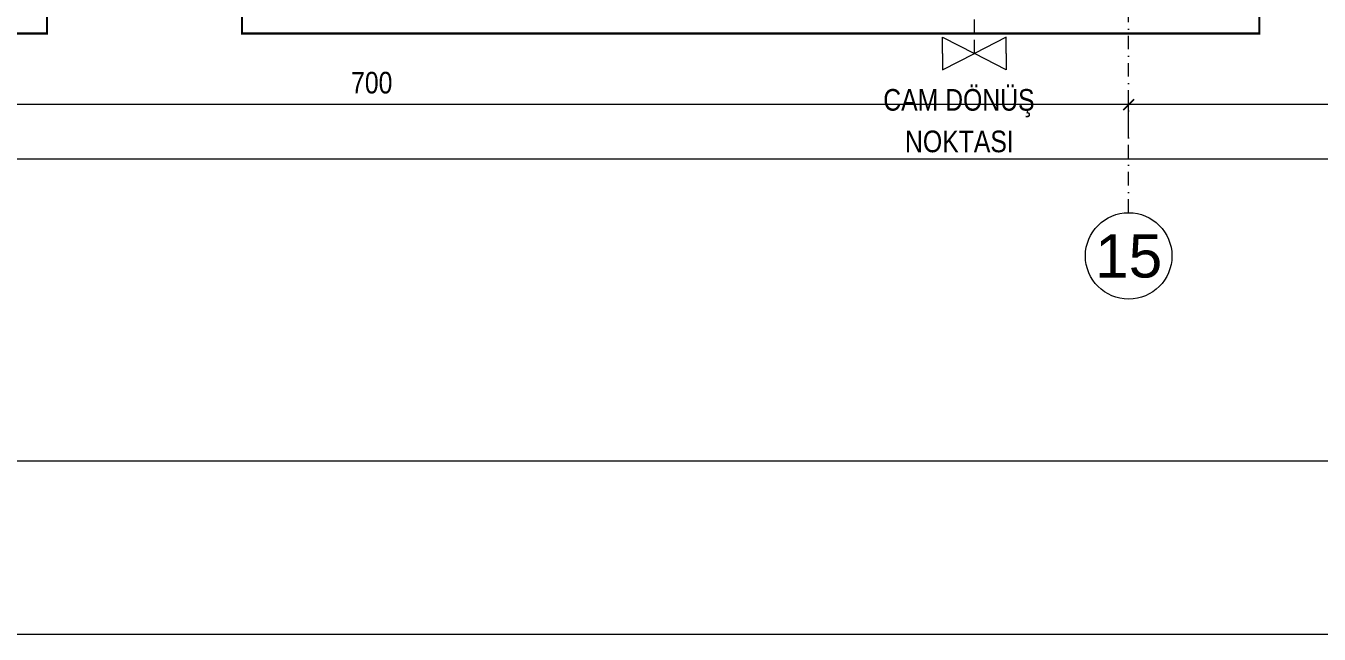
# Model space of a CAD drawing. Extents: x -1701 to 23780, y -363 to 7742.
# Drawn here: x 1413 to 2011, y 0 to 281 of the extents above; entities that cross this region are included whole.
import ezdxf
from ezdxf.enums import TextEntityAlignment as Align

# ---------------------------------------------------------------- set-up
doc = ezdxf.new("R2010")
doc.units = 0
doc.header["$LTSCALE"] = 25
doc.header["$MEASUREMENT"] = 0
doc.header["$PDMODE"] = 1
for name, pattern in [('Audi$0$DASHDOT2', [0.5, 0.25, -0.125, 0, -0.125]), ('Audi$0$DASHED2', [0.375, 0.25, -0.125]), ('Audi$0$HIDDEN2', [4.7625, 3.175, -1.5875])]:
    doc.linetypes.add(name, pattern=pattern)
doc.layers.get('0').update_dxf_attribs({"color": 9, "lineweight": 9})
doc.layers.get('Defpoints').update_dxf_attribs({"color": 9, "lineweight": 9})
for name, color, linetype, lineweight in [('Audi$0$10', 8, 'Continuous', 9), ('Audi$0$21', 8, 'Continuous', 9), ('Audi$0$24', 8, 'Audi$0$DASHDOT2', 9), ('Audi$0$25', 8, 'Continuous', 9)]:
    doc.layers.add(name, color=color, linetype=linetype, lineweight=lineweight)
doc.layers.add('Audi$0$40A', color=8, linetype='Continuous', lineweight=9, plot=False)
doc.styles.add('Audi$0$Arial', font='arial.ttf', dxfattribs={"height": 2.5})
doc.styles.add('Audi$0$MuuM_TEXT-STANDART', font='ARIALN.TTF')
doc.dimstyles.new('Audi$0$MuuM_DIM50', dxfattribs={"dimscale": 5, "dimtxt": 2, "dimasz": 1, "dimexe": 1, "dimexo": 1, "dimgap": 1, "dimtad": 1, "dimdec": 1, "dimrnd": 0.5, "dimdsep": 46, "dimtxsty": 'Audi$0$MuuM_TEXT-STANDART', "dimblk": 'Audi$0$_ArchTick', "dimcen": 0, "dimdle": 0.15, "dimclrd": 256, "dimclre": 256, "dimclrt": 256, "dimadec": 0, "dimazin": 0, "dimtfac": 5, "dimtdec": 1, "dimtix": 1, "dimtmove": 2, "dimatfit": 3, "dimldrblk": 'Audi$0$_Dot', "dimfxl": 3, "dimfxlon": 1, "dimtolj": 1, "dimlwd": -1, "dimlwe": -1, "dimarcsym": 0})

# ---------------------------------------------------------------- blocks, each defined once
blk = doc.blocks.new('Audi$0$0_aks')
at = {"linetype": 'Continuous'}
blk.add_circle((0, 0), 2, dxfattribs=at)
at = {"style": 'Audi$0$Arial'}
blk.add_attdef('AKS', text='', height=2, dxfattribs=at).set_placement((0, 0), align=Align.MIDDLE_CENTER)
blk = doc.blocks.new('Audi$0$_ArchTick')
at = {"color": 0, "linetype": 'ByBlock', "const_width": 0.15}
blk.add_lwpolyline([(-0.5, -0.5), (0.5, 0.5)], dxfattribs=at)
blk = doc.blocks.new('*D4762')
at = {"layer": 'Audi$0$25', "transparency": 16777216}
for p, q in [((-3500.75, -2565), (0.75, -2565)), ((-3500, -2580), (-3500, -2560)), ((0, -2580), (0, -2560))]:
    blk.add_line(p, q, dxfattribs=at)
at = {"layer": 'Defpoints', "color": 0, "transparency": 16777216}
for p in [(0, -2565), (-3500, -2590), (0, -2590)]:
    blk.add_point(p, dxfattribs=at)
at = {"layer": 'Audi$0$25', "transparency": 16777216, "xscale": 5, "yscale": 5, "zscale": 5, "rotation": 180}
blk.add_blockref('Audi$0$_ArchTick', (-3500, -2565), dxfattribs=at)
at = {"layer": 'Audi$0$25', "transparency": 16777216, "xscale": 5, "yscale": 5, "zscale": 5}
blk.add_blockref('Audi$0$_ArchTick', (0, -2565), dxfattribs=at)
at = {"layer": 'Audi$0$25', "transparency": 16777216, "insert": (-1750, -2554.89), "char_height": 10, "attachment_point": 5, "style": 'Audi$0$MuuM_TEXT-STANDART'}
blk.add_mtext('\\A1;3500', dxfattribs=at)
blk = doc.blocks.new('Audi$0$_Dot')
at = {"color": 0, "linetype": 'ByBlock', "lineweight": -2}
blk.add_line((-0.5, 0), (-1, 0), dxfattribs=at)
at = {"color": 0, "linetype": 'ByBlock', "const_width": 0.5}
blk.add_lwpolyline([(-0.25, 0, 1), (0.25, 0, 1)], format="xyb", close=True, dxfattribs=at)
blk = doc.blocks.new('*D4778')
at = {"layer": 'Audi$0$25', "transparency": 16777216}
for p, q in [((-2800, -2555), (-2800, -2535)), ((-2100, -2555), (-2100, -2535)), ((-2099.25, -2540), (-2800.75, -2540))]:
    blk.add_line(p, q, dxfattribs=at)
at = {"layer": 'Defpoints', "color": 0, "transparency": 16777216}
for p in [(-2800, -2540), (-2800, -2590), (-2100, -2590)]:
    blk.add_point(p, dxfattribs=at)
at = {"layer": 'Audi$0$25', "transparency": 16777216, "xscale": 5, "yscale": 5, "zscale": 5, "rotation": 180}
blk.add_blockref('Audi$0$_ArchTick', (-2800, -2540), dxfattribs=at)
at = {"layer": 'Audi$0$25', "transparency": 16777216, "xscale": 5, "yscale": 5, "zscale": 5}
blk.add_blockref('Audi$0$_ArchTick', (-2100, -2540), dxfattribs=at)
at = {"layer": 'Audi$0$25', "transparency": 16777216, "insert": (-2450, -2529.89), "char_height": 10, "attachment_point": 5, "style": 'Audi$0$MuuM_TEXT-STANDART'}
blk.add_mtext('\\A1;700', dxfattribs=at)
blk = doc.blocks.new('*D4779')
at = {"layer": 'Audi$0$25', "transparency": 16777216}
for p, q in [((-3500, -2555), (-3500, -2535)), ((-2800, -2555), (-2800, -2535)), ((-2799.25, -2540), (-3500.75, -2540))]:
    blk.add_line(p, q, dxfattribs=at)
at = {"layer": 'Defpoints', "color": 0, "transparency": 16777216}
for p in [(-3500, -2540), (-3500, -2590), (-2800, -2590)]:
    blk.add_point(p, dxfattribs=at)
at = {"layer": 'Audi$0$25', "transparency": 16777216, "xscale": 5, "yscale": 5, "zscale": 5, "rotation": 180}
blk.add_blockref('Audi$0$_ArchTick', (-3500, -2540), dxfattribs=at)
at = {"layer": 'Audi$0$25', "transparency": 16777216, "xscale": 5, "yscale": 5, "zscale": 5}
blk.add_blockref('Audi$0$_ArchTick', (-2800, -2540), dxfattribs=at)
at = {"layer": 'Audi$0$25', "transparency": 16777216, "insert": (-3150, -2529.89), "char_height": 10, "attachment_point": 5, "style": 'Audi$0$MuuM_TEXT-STANDART'}
blk.add_mtext('\\A1;700', dxfattribs=at)
blk = doc.blocks.new('Audi$0$p-cam dönüş noktası')
at = {"layer": 'Audi$0$21', "elevation": 0}
for points in [[(-26.5, 56.83), (-34.04, 56.83), (-26.5, 42.14)], [(-26.5, 56.83), (-18.95, 56.83), (-26.5, 42.14)], [(-26.5, 27.45), (-34.04, 27.45), (-26.5, 42.14)], [(-26.5, 27.45), (-18.95, 27.45), (-26.5, 42.14)]]:
    blk.add_lwpolyline(points, dxfattribs=at)
at = {"layer": 'Audi$0$21', "linetype": 'Audi$0$DASHED2', "elevation": 0}
blk.add_lwpolyline([(-26.5, 42.14), (-84.7, 42.14)], dxfattribs=at)
at = {"layer": 'Audi$0$21', "style": 'Audi$0$MuuM_TEXT-STANDART'}
for s, p in [('CAM DÖNÜŞ ', (0, 0)), ('NOKTASI', (19.23, 10.07))]:
    blk.add_text(s, height=10, rotation=90, dxfattribs=at).set_placement(p)
blk = doc.blocks.new('Audi$0$P-AKS_AUDI')
at = {"layer": 'Audi$0$24'}
blk.add_lwpolyline([(-2800, -2590), (-2800, 1250)], dxfattribs=at)
at = {"layer": 'Audi$0$24', "xscale": 10, "yscale": 10, "zscale": 10}
blk.add_blockref('Audi$0$0_aks', (-2800, -2610), dxfattribs=at).add_auto_attribs({'AKS': '15'})
at = {"layer": 'Audi$0$25'}
for base, p1, p2, picture, middle in [((-3500, -2540), (-2800, -2590), (-3500, -2590), '*D4779', (-3150, -2529.89)), ((-2800, -2540), (-2100, -2590), (-2800, -2590), '*D4778', (-2450, -2529.89)), ((0, -2565), (-3500, -2590), (0, -2590), '*D4762', (-1750, -2554.89))]:
    dim = blk.add_linear_dim(base=base, p1=p1, p2=p2, dimstyle='Audi$0$MuuM_DIM50', dxfattribs=at)
    dim.commit()
    dim.dimension.update_dxf_attribs({"geometry": picture, "text_midpoint": middle})
blk = doc.blocks.new('Audi$0$p-zemin kat')
at = {"rotation": 270}
blk.add_blockref('Audi$0$p-cam dönüş noktası', (1809.02, 242.22), dxfattribs=at)
at = {"layer": 'Audi$0$24'}
blk.add_blockref('Audi$0$P-AKS_AUDI', (4722.5, 2785), dxfattribs=at)
blk = doc.blocks.new('Audi')
at = {"layer": 'Audi$0$21', "linetype": 'Audi$0$HIDDEN2', "ltscale": 0.1, "const_width": 1}
for points in [[(1116.06, 758.11), (1422.31, 758.11), (1422.31, 277.94), (1116.06, 277.94)], [(1512.47, 758.11), (1982.9, 758.11), (1982.9, 277.94), (1512.47, 277.94)]]:
    blk.add_lwpolyline(points, close=True, dxfattribs=at)
at = {"layer": 'Audi$0$40A'}
for points in [[(5945, 4205), (0, 4205), (0, 0), (5945, 0)], [(5405.06, 80), (80, 80), (80, 4125), (5405.06, 4125)]]:
    blk.add_lwpolyline(points, close=True, dxfattribs=at)
at = {"layer": 'Audi$0$10'}
blk.add_blockref('Audi$0$p-zemin kat', (0, 0), dxfattribs=at)

msp = doc.modelspace()

# ---------------------------------------------------------------- block references
at = {"color": 6}
msp.add_blockref('Audi', (0, 0), dxfattribs=at)

doc.saveas('drawing.dxf')
